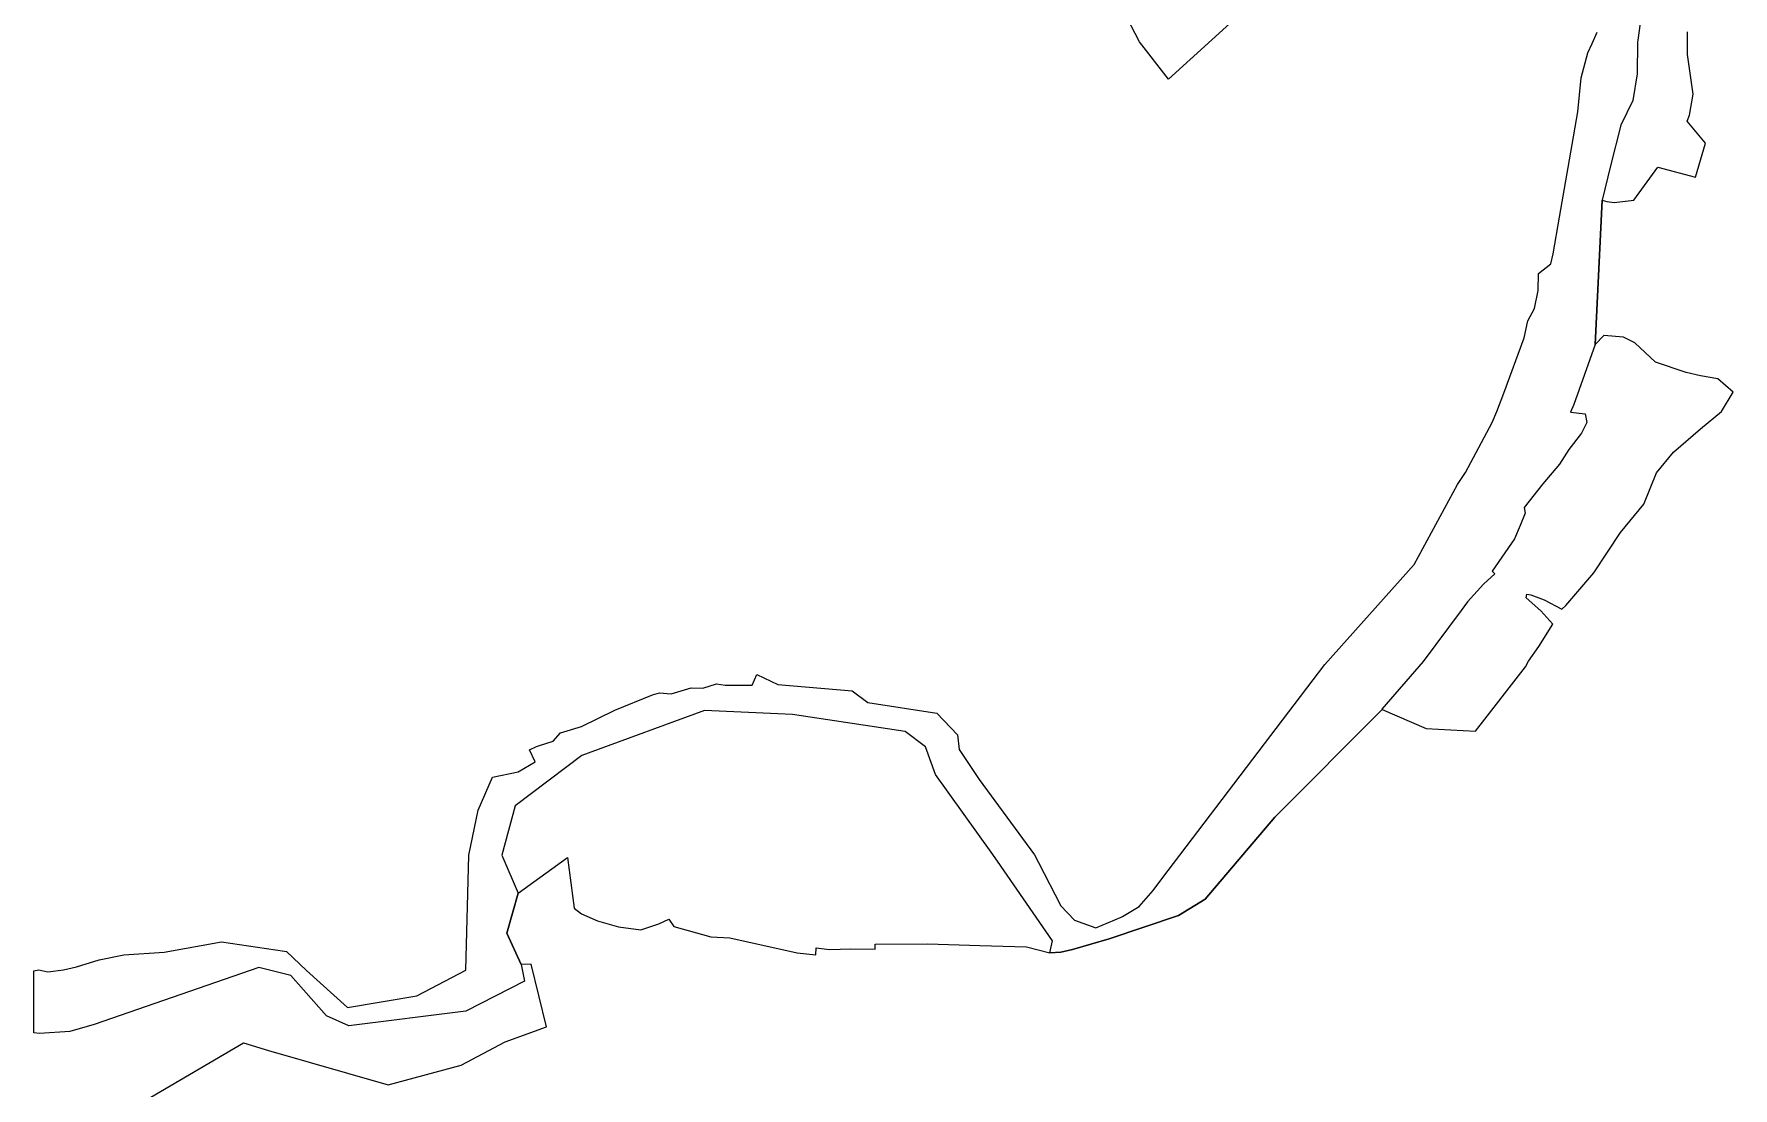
# Model space of a CAD drawing. Extents: x 544494 to 549037, y 1840490 to 1845220.
# Drawn here: x 546000 to 546483.9, y 1841894.9 to 1842195.2 of the extents above; entities that cross this region are included whole.
import ezdxf

# ---------------------------------------------------------------- set-up
doc = ezdxf.new("R2010")
doc.units = 0
doc.layers.add('Level 30', color=7, linetype='Continuous')

msp = doc.modelspace()

# ---------------------------------------------------------------- linework, layer by layer
at = {"layer": 'Level 30'}
msp.add_lwpolyline([(546343.46, 1842249.72), (546367.32, 1842222.53), (546323.12, 1842182.31), (546314.83, 1842192.96), (546304.11, 1842213.68), (546322.75, 1842240.98), (546332.88, 1842255.82), (546335.85, 1842254.11)], close=True, dxfattribs=at)
for points in [[(546457.41, 1842198.25), (546456.7701, 1842193.4011), (546456.7, 1842192.87), (546456.63, 1842183.87), (546455.36, 1842176.19), (546451.93, 1842169.19), (546449.03, 1842157.59), (546446.67, 1842147.8), (546444.62, 1842106.74), (546438.51, 1842089.6), (546437.61, 1842087.48), (546441.74, 1842087), (546442.27, 1842084.54), (546440.72, 1842081.45), (546437.12, 1842076.81), (546434.45, 1842072.62), (546429.77, 1842067.08), (546424.45, 1842060.31), (546424.67, 1842058.63), (546423.25, 1842055.12), (546421.66, 1842051.37), (546415.32, 1842042.15), (546416.09, 1842041.42), (546412.8, 1842038.45), (546408.28, 1842033.44), (546406.44, 1842030.94), (546395.64, 1842016.43), (546383.8595, 1842002.801), (546383.94, 1842002.75), (546353.36, 1841972.06), (546333.51, 1841948.73), (546325.97, 1841944.08), (546306.23, 1841937.41), (546295.78, 1841934.41), (546292.42, 1841933.61), (546289.3, 1841933.4), (546290.05, 1841936.87), (546274.44, 1841959.56), (546272.6269, 1841962.0835), (546256.73, 1841984.21), (546253.88, 1841992.07), (546248.11, 1841996.5), (546216.03, 1842001.28), (546190.98, 1842002.47), (546157.8517, 1841990.2803), (546156.03, 1841989.61), (546137.04, 1841975.34), (546133.22, 1841961.24), (546137.85, 1841950.4), (546134.65, 1841939.02), (546138.72, 1841930.11), (546139.74, 1841925.36), (546122.96, 1841916.79), (546089.66, 1841912.63), (546083.28, 1841915.5), (546073.16, 1841926.95), (546064, 1841929.3), (546017.1, 1841913.02), (546010.18, 1841911), (546001.59, 1841910.44), (546000, 1841910.65), (546000, 1841916.8348), (546000, 1841928.35), (546001.41, 1841928.58), (546003.9, 1841928.04), (546008.36, 1841928.59), (546012.07, 1841929.45), (546018.61, 1841931.44), (546025.56, 1841932.83), (546037.12, 1841933.61), (546053.42, 1841936.6), (546071.3025, 1841933.9364), (546071.95, 1841933.84), (546077.63, 1841928.36), (546089.28, 1841917.89), (546109, 1841921.2), (546122.97, 1841928.54), (546123.86, 1841961.28), (546126.49, 1841974.07), (546130.58, 1841983.45), (546137.87, 1841985.03), (546142.78, 1841987.84), (546141.17, 1841991.24), (546143.08, 1841992.24), (546143.7058, 1841992.4314), (546147.82, 1841993.69), (546149.95, 1841996.09), (546155.92, 1841997.89), (546165.45, 1842002.54), (546176.16, 1842006.92), (546178.17, 1842007.47), (546181.48, 1842007.24), (546187.21, 1842008.9), (546190.46, 1842008.86), (546194.36, 1842010.06), (546196.89, 1842009.68), (546204.57, 1842009.66), (546205.9, 1842012.71), (546211.89, 1842009.91), (546233.06, 1842008.07), (546237.53, 1842004.74), (546257.11, 1842001.69), (546263.01, 1841995.5), (546263.47, 1841991.39), (546269.22, 1841982.82), (546284.91, 1841961.34), (546286.046, 1841959.1551), (546292.47, 1841946.8), (546296.31, 1841942.69), (546302.44, 1841940.54), (546309.63, 1841943.56), (546310.0509, 1841943.8145), (546314.74, 1841946.65), (546318.76, 1841951.23), (546321.2186, 1841954.467), (546367.65, 1842015.6), (546393.12, 1842044.09), (546405.46, 1842066.83), (546407.68, 1842070.27), (546415.34, 1842084.54), (546416.63, 1842087.63), (546418.63, 1842092.83), (546424.39, 1842108.59), (546425.46, 1842113.45), (546427.34, 1842116.99), (546428.43, 1842122.13), (546428.52, 1842126.95), (546432, 1842129.69), (546432.69, 1842132.56), (546434.5021, 1842142.9936), (546437.7262, 1842161.5575), (546439.71, 1842172.98), (546440.62, 1842182.73), (546442.52, 1842189.84), (546443.75, 1842192.43), (546445.21, 1842195.72)], [(546026.19, 1841888.11), (546059.65, 1841907.84), (546066.78, 1841905.59), (546100.84, 1841895.81), (546121.7, 1841901.4), (546134.21, 1841908.09), (546146, 1841912.31), (546141.63, 1841930.18), (546138.72, 1841930.11), (546134.65, 1841939.02), (546137.85, 1841950.4), (546151.93, 1841960.55), (546153.8, 1841946.14), (546155.98, 1841944.56), (546160.52, 1841942.58), (546166.47, 1841940.84), (546172.81, 1841939.97), (546177.98, 1841941.71), (546180.81, 1841942.99), (546182.2, 1841940.94), (546192.75, 1841937.96), (546198.19, 1841937.7), (546217.32, 1841933.43), (546222.64, 1841932.82), (546222.78, 1841934.86), (546226.6, 1841934.4), (546232.68, 1841934.56), (546239.53, 1841934.47), (546239.55, 1841935.9), (546254.55, 1841935.97), (546269.37, 1841935.49), (546282.71, 1841935.16), (546289.3, 1841933.4), (546292.42, 1841933.61), (546295.78, 1841934.41), (546306.23, 1841937.41), (546325.97, 1841944.08), (546333.51, 1841948.73), (546353.36, 1841972.06), (546383.94, 1842002.75), (546396.54, 1841997.37), (546410.52, 1841996.62), (546424.82, 1842014.87), (546425.65, 1842016.52), (546428.54, 1842020.7), (546432.62, 1842027.07), (546429.16, 1842030.82), (546424.95, 1842034.53), (546425.18, 1842035.57), (546426.33, 1842035.39), (546430.12, 1842034), (546435.14, 1842031.3), (546436.23, 1842032.34), (546444.25, 1842041.7), (546451.86, 1842053.19), (546458.53, 1842061.24), (546462.08, 1842070.13), (546466.92, 1842076.01), (546474.67, 1842082.71), (546480.58, 1842087.67), (546483.89, 1842093.16), (546479.61, 1842096.96), (546474.61, 1842097.84), (546470.55, 1842098.71), (546461.81, 1842101.7), (546455.94, 1842107.24), (546452.68, 1842108.84), (546447.14, 1842109.26), (546444.62, 1842106.74), (546446.67, 1842147.8), (546447.93, 1842147.43), (546450.06, 1842147.14), (546455.61, 1842147.83), (546462.43, 1842157.26), (546473.21, 1842154.36), (546476.02, 1842164.05), (546470.79, 1842170.34), (546471.47, 1842172.01), (546472.54, 1842178.07), (546470.93, 1842189.36), (546470.92, 1842195.77)]]:
    msp.add_lwpolyline(points, dxfattribs=at)

doc.saveas('drawing.dxf')
